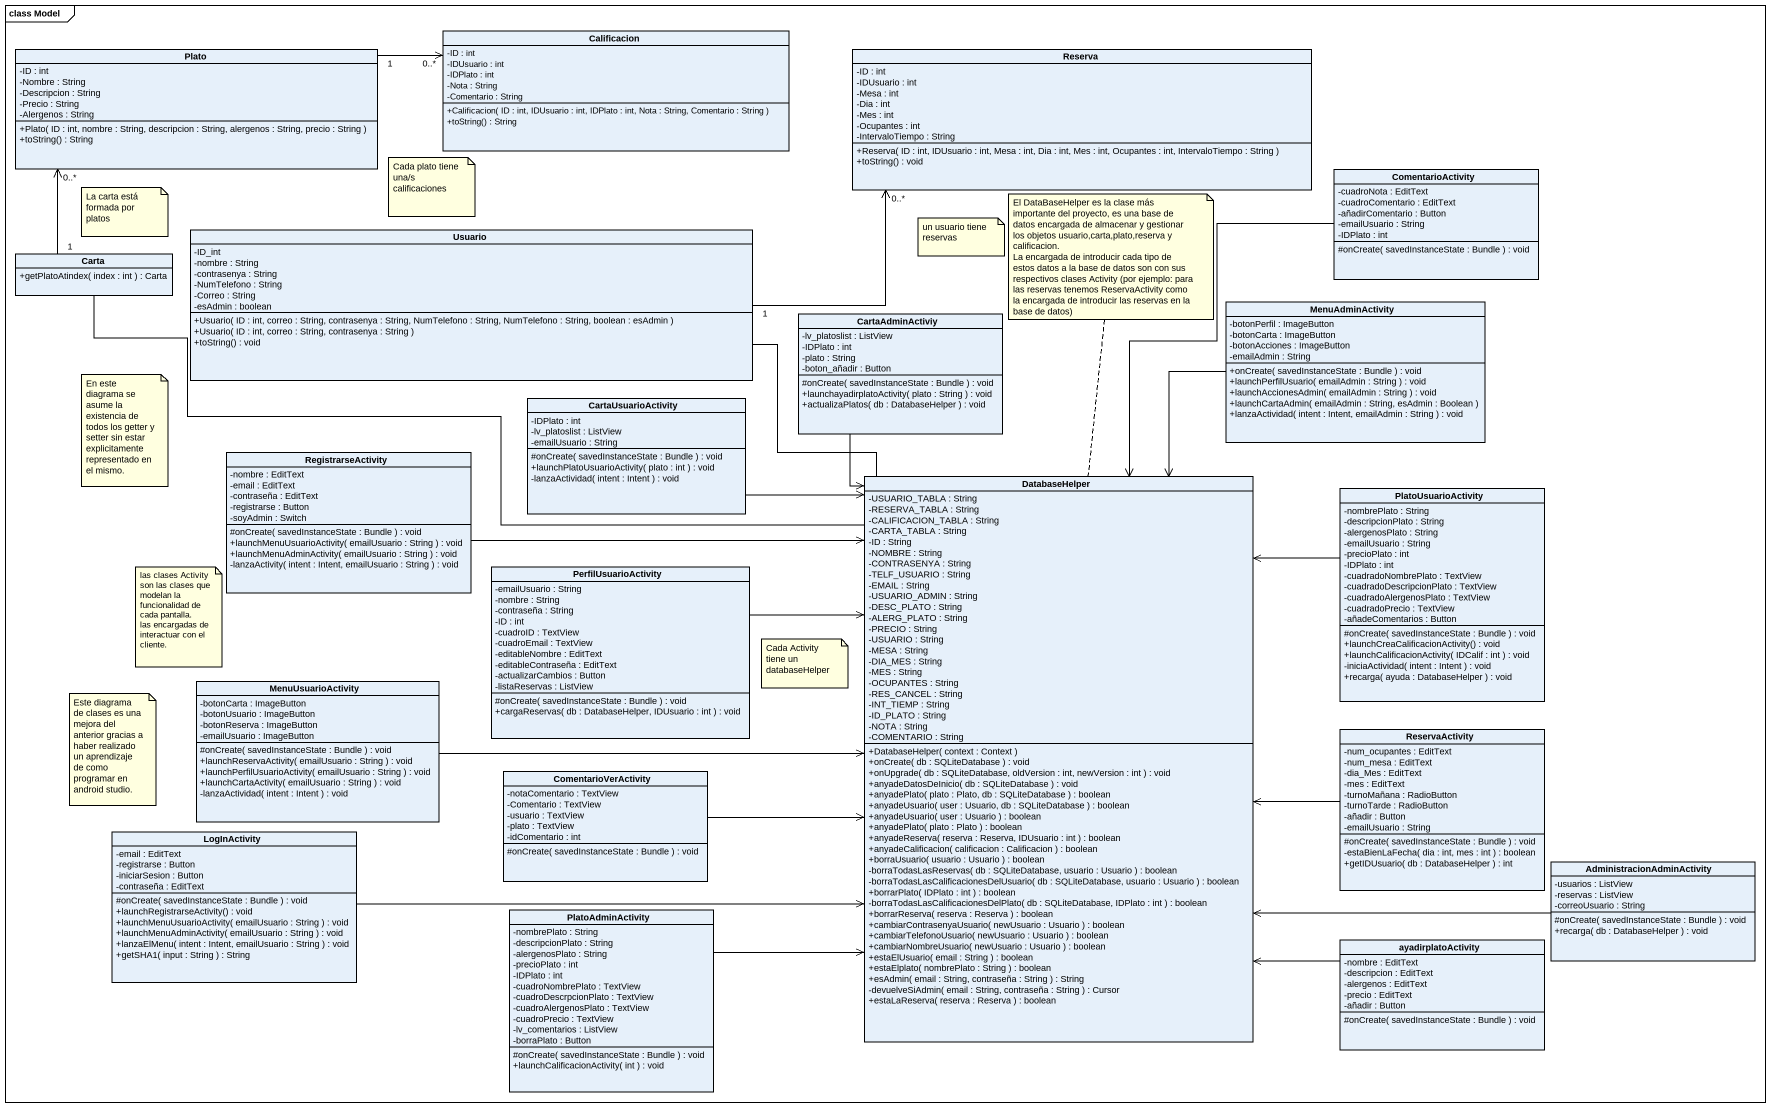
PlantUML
@startuml
mainframe class Model
hide circle
hide empty members
skinparam classAttributeIconSize 0
class Calificacion {
  -ID : int
  -IDUsuario : int
  -IDPlato : int
  -Nota : String
  -Comentario : String
  +Calificacion( ID : int, IDUsuario : int, IDPlato : int, Nota : String, Comentario : String )
  +toString() : String
}
class Plato {
  -ID : int
  -Nombre : String
  -Descripcion : String
  -Precio : String
  -Alergenos : String
  +Plato( ID : int, nombre : String, descripcion : String, alergenos : String, precio : String )
  +toString() : String
}
class Reserva {
  -ID : int
  -IDUsuario : int
  -Mesa : int
  -Dia : int
  -Mes : int
  -Ocupantes : int
  -IntervaloTiempo : String
  +Reserva( ID : int, IDUsuario : int, Mesa : int, Dia : int, Mes : int, Ocupantes : int, IntervaloTiempo : String )
  +toString() : void
}
class ComentarioActivity {
  -cuadroNota : EditText
  -cuadroComentario : EditText
  -añadirComentario : Button
  -emailUsuario : String
  -IDPlato : int
  #onCreate( savedInstanceState : Bundle ) : void
}
class Usuario {
  -ID_int
  -nombre : String
  -contrasenya : String
  -NumTelefono : String
  -Correo : String
  -esAdmin : boolean
  +Usuario( ID : int, correo : String, contrasenya : String, NumTelefono : String, NumTelefono : String, boolean : esAdmin )
  +Usuario( ID : int, correo : String, contrasenya : String )
  +toString() : void
}
class Carta {
  +getPlatoAtindex( index : int ) : Carta
}
class MenuAdminActivity {
  -botonPerfil : ImageButton
  -botonCarta : ImageButton
  -botonAcciones : ImageButton
  -emailAdmin : String
  +onCreate( savedInstanceState : Bundle ) : void
  +launchPerfilUsuario( emailAdmin : String ) : void
  +launchAccionesAdmin( emailAdmin : String ) : void
  +launchCartaAdmin( emailAdmin : String, esAdmin : Boolean )
  +lanzaActividad( intent : Intent, emailAdmin : String ) : void
}
class CartaAdminActiviy {
  -lv_platoslist : ListView
  -IDPlato : int
  -plato : String
  -boton_añadir : Button
  #onCreate( savedInstanceState : Bundle ) : void
  +launchayadirplatoActivity( plato : String ) : void
  +actualizaPlatos( db : DatabaseHelper ) : void
}
class CartaUsuarioActivity {
  -IDPlato : int
  -lv_platoslist : ListView
  -emailUsuario : String
  #onCreate( savedInstanceState : Bundle ) : void
  +launchPlatoUsuarioActivity( plato : int ) : void
  -lanzaActividad( intent : Intent ) : void
}
class RegistrarseActivity {
  -nombre : EditText
  -email : EditText
  -contraseña : EditText
  -registrarse : Button
  -soyAdmin : Switch
  #onCreate( savedInstanceState : Bundle ) : void
  +launchMenuUsuarioActivity( emailUsuario : String ) : void
  +launchMenuAdminActivity( emailUsuario : String ) : void
  -lanzaActivity( intent : Intent, emailUsuario : String ) : void
}
class DatabaseHelper {
  -USUARIO_TABLA : String
  -RESERVA_TABLA : String
  -CALIFICACION_TABLA : String
  -CARTA_TABLA : String
  -ID : String
  -NOMBRE : String
  -CONTRASENYA : String
  -TELF_USUARIO : String
  -EMAIL : String
  -USUARIO_ADMIN : String
  -DESC_PLATO : String
  -ALERG_PLATO : String
  -PRECIO : String
  -USUARIO : String
  -MESA : String
  -DIA_MES : String
  -MES : String
  -OCUPANTES : String
  -RES_CANCEL : String
  -INT_TIEMP : String
  -ID_PLATO : String
  -NOTA : String
  -COMENTARIO : String
  +DatabaseHelper( context : Context )
  +onCreate( db : SQLiteDatabase ) : void
  +onUpgrade( db : SQLiteDatabase, oldVersion : int, newVersion : int ) : void
  +anyadeDatosDeInicio( db : SQLiteDatabase ) : void
  +anyadePlato( plato : Plato, db : SQLiteDatabase ) : boolean
  +anyadeUsuario( user : Usuario, db : SQLiteDatabase ) : boolean
  +anyadeUsuario( user : Usuario ) : boolean
  +anyadePlato( plato : Plato ) : boolean
  +anyadeReserva( reserva : Reserva, IDUsuario : int ) : boolean
  +anyadeCalificacion( calificacion : Calificacion ) : boolean
  +borraUsuario( usuario : Usuario ) : boolean
  -borraTodasLasReservas( db : SQLiteDatabase, usuario : Usuario ) : boolean
  -borraTodasLasCalificacionesDelUsuario( db : SQLiteDatabase, usuario : Usuario ) : boolean
  +borrarPlato( IDPlato : int ) : boolean
  -borraTodasLasCalificacionesDelPlato( db : SQLiteDatabase, IDPlato : int ) : boolean
  +borrarReserva( reserva : Reserva ) : boolean
  +cambiarContrasenyaUsuario( newUsuario : Usuario ) : boolean
  +cambiarTelefonoUsuario( newUsuario : Usuario ) : boolean
  +cambiarNombreUsuario( newUsuario : Usuario ) : boolean
  +estaElUsuario( email : String ) : boolean
  +estaElplato( nombrePlato : String ) : boolean
  +esAdmin( email : String, contraseña : String ) : String
  -devuelveSiAdmin( email : String, contraseña : String ) : Cursor
  +estaLaReserva( reserva : Reserva ) : boolean
}
class PlatoUsuarioActivity {
  -nombrePlato : String
  -descripcionPlato : String
  -alergenosPlato : String
  -emailUsuario : String
  -precioPlato : int
  -IDPlato : int
  -cuadradoNombrePlato : TextView
  -cuadradoDescripcionPlato : TextView
  -cuadradoAlergenosPlato : TextView
  -cuadradoPrecio : TextView
  -añadeComentarios : Button
  #onCreate( savedInstanceState : Bundle ) : void
  +launchCreaCalificacionActivity() : void
  +launchCalificacionActivity( IDCalif : int ) : void
  -iniciaActividad( intent : Intent ) : void
  +recarga( ayuda : DatabaseHelper ) : void
}
class PerfilUsuarioActivity {
  -emailUsuario : String
  -nombre : String
  -contraseña : String
  -ID : int
  -cuadroID : TextView
  -cuadroEmail : TextView
  -editableNombre : EditText
  -editableContraseña : EditText
  -actualizarCambios : Button
  -listaReservas : ListView
  #onCreate( savedInstanceState : Bundle ) : void
  +cargaReservas( db : DatabaseHelper, IDUsuario : int ) : void
}
class MenuUsuarioActivity {
  -botonCarta : ImageButton
  -botonUsuario : ImageButton
  -botonReserva : ImageButton
  -emailUsuario : ImageButton
  #onCreate( savedInstanceState : Bundle ) : void
  +launchReservaActivity( emailUsuario : String ) : void
  +launchPerfilUsuarioActivity( emailUsuario : String ) : void
  +launchCartaActivity( emailUsuario : String ) : void
  -lanzaActividad( intent : Intent ) : void
}
class ReservaActivity {
  -num_ocupantes : EditText
  -num_mesa : EditText
  -dia_Mes : EditText
  -mes : EditText
  -turnoMañana : RadioButton
  -turnoTarde : RadioButton
  -añadir : Button
  -emailUsuario : String
  #onCreate( savedInstanceState : Bundle ) : void
  -estaBienLaFecha( dia : int, mes : int ) : boolean
  +getIDUsuario( db : DatabaseHelper ) : int
}
class ComentarioVerActivity {
  -notaComentario : TextView
  -Comentario : TextView
  -usuario : TextView
  -plato : TextView
  -idComentario : int
  #onCreate( savedInstanceState : Bundle ) : void
}
class LogInActivity {
  -email : EditText
  -registrarse : Button
  -iniciarSesion : Button
  -contraseña : EditText
  #onCreate( savedInstanceState : Bundle ) : void
  +launchRegistrarseActivity() : void
  +launchMenuUsuarioActivity( emailUsuario : String ) : void
  +launchMenuAdminActivity( emailUsuario : String ) : void
  +lanzaElMenu( intent : Intent, emailUsuario : String ) : void
  +getSHA1( input : String ) : String
}
class AdministracionAdminActivity {
  -usuarios : ListView
  -reservas : ListView
  -correoUsuario : String
  #onCreate( savedInstanceState : Bundle ) : void
  +recarga( db : DatabaseHelper ) : void
}
class PlatoAdminActivity {
  -nombrePlato : String
  -descripcionPlato : String
  -alergenosPlato : String
  -precioPlato : int
  -IDPlato : int
  -cuadroNombrePlato : TextView
  -cuadroDescrpcionPlato : TextView
  -cuadroAlergenosPlato : TextView
  -cuadroPrecio : TextView
  -lv_comentarios : ListView
  -borraPlato : Button
  #onCreate( savedInstanceState : Bundle ) : void
  +launchCalificacionActivity( int ) : void
}
class ayadirplatoActivity {
  -nombre : EditText
  -descripcion : EditText
  -alergenos : EditText
  -precio : EditText
  -añadir : Button
  #onCreate( savedInstanceState : Bundle ) : void
}
Plato "1" -right-> "0..*" Calificacion
ComentarioActivity --> DatabaseHelper
Usuario "1" -right-> "0..*" Reserva
Usuario -- DatabaseHelper
Carta "1" -up-> "0..*" Plato
Carta -right- DatabaseHelper
MenuAdminActivity --> DatabaseHelper
CartaAdminActiviy --> DatabaseHelper
CartaUsuarioActivity --> DatabaseHelper
RegistrarseActivity -right-> DatabaseHelper
PlatoUsuarioActivity -left-> DatabaseHelper
PerfilUsuarioActivity -right-> DatabaseHelper
MenuUsuarioActivity -right-> DatabaseHelper
ReservaActivity -left-> DatabaseHelper
ComentarioVerActivity -right-> DatabaseHelper
LogInActivity -right-> DatabaseHelper
AdministracionAdminActivity -left-> DatabaseHelper
PlatoAdminActivity -right-> DatabaseHelper
ayadirplatoActivity -up-> DatabaseHelper
note as N1
  La carta está formada por platos
end note
note as N2
  Cada plato tiene una/s calificaciones
end note
note as N3
  un usuario tiene reservas
end note
note top of DatabaseHelper
  El DataBaseHelper es la clase más importante del proyecto, es una base de datos encargada de almacenar y gestionar los objetos usuario,carta,plato,reserva y calificacion.
  La encargada de introducir cada tipo de estos datos a la base de datos son con sus respectivos clases Activity (por ejemplo: para las reservas tenemos ReservaActivity como la encargada de introducir las reservas en la base de datos)
end note
note as N5
  En este diagrama se asume la existencia de todos los getter y setter sin estar explicitamente representado en el mismo.
end note
note as N6
  las clases Activity son las clases que modelan la funcionalidad de cada pantalla.
  las encargadas de interactuar con el cliente.
end note
note as N7
  Cada Activity tiene un databaseHelper
end note
note as N8
  Este diagrama de clases es una mejora del anterior gracias a haber realizado un aprendizaje de como programar en android studio.
end note
@enduml
